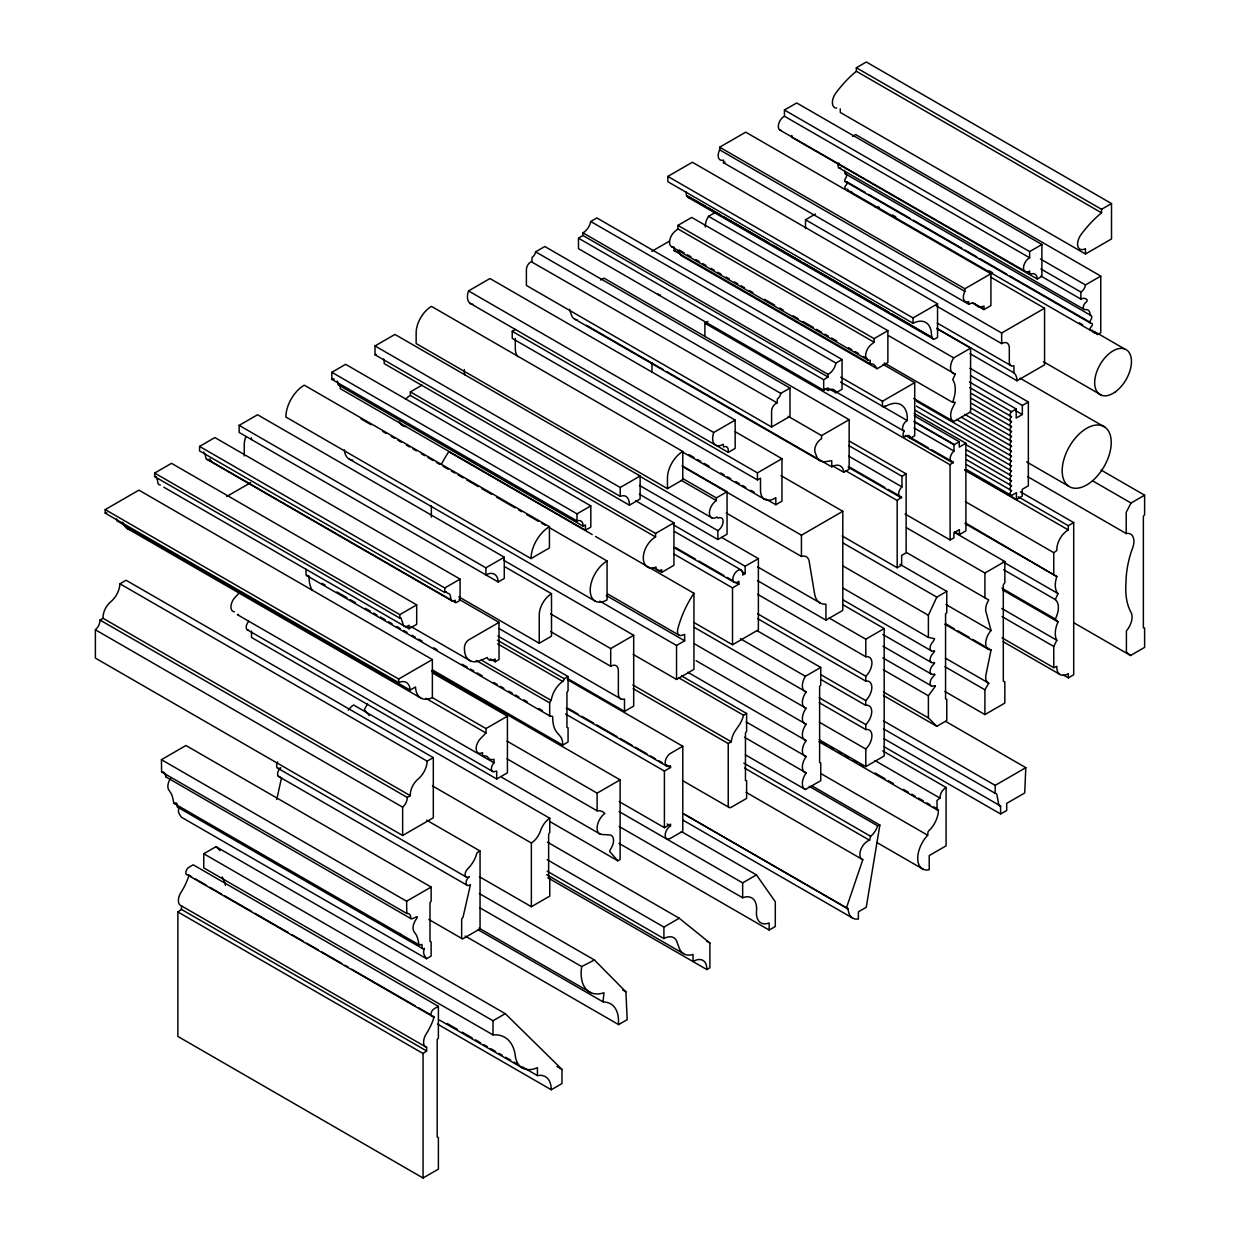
<?xml version="1.0" encoding="UTF-8"?>
<svg xmlns="http://www.w3.org/2000/svg" width="1240" height="1240" viewBox="0 0 1240 1240"><rect width="100%" height="100%" fill="white"/><g stroke="black" fill="none" stroke-linecap="round" stroke-linejoin="round"><path stroke-width="1.5" d="M465.171 936.014L618.62 1024.612L618.388 1018.474A37.789 21.809 -60 0 0 605.57 1002.199L603.028 1001.548L604.004 992.744A40.827 23.56 -60 0 1 581.684 966.58L479.942 907.835M879.873 825.08L877.626 825.824A13.144 7.595 -60 0 1 870.604 836.303L869.566 840.255A10.881 6.277 -60 0 0 860.699 849.958A10.881 6.277 -60 0 0 862.792 859.707L846.703 907.107A1.736 0.992 -60 0 0 847.587 908.61L848.408 910.888A21.22 12.245 -60 0 0 856.995 919.088L858.39 919.088L858.39 911.818L866.233 907.293L879.873 825.08L811.487 785.602M934.604 663.059L933.038 665.028A5.968 3.441 -60 0 0 930.093 671.367A5.968 3.441 -60 0 0 933.038 674.312L934.727 674.142M945.763 721.447L1025.821 767.668L1024.705 792.98L1006.71 803.365L1006.71 810.449L1000.587 813.982L883.826 746.573M934.836 674.653L933.038 676.777A5.968 3.441 -60 0 0 930.093 683.116A5.968 3.441 -60 0 0 933.038 686.061L935.146 685.751M882.771 750.929L946.074 787.478L946.074 845.851L929.21 855.585L929.21 869.736A23.111 13.345 -60 0 1 917.74 859.289A23.111 13.345 -60 0 1 927.675 835.233L928.001 832.087A2.124 1.225 -60 0 1 928.636 830.955L929.488 830.149A19.421 11.207 -60 0 0 938.401 809.58L937.177 809.937L818.927 741.659M935.301 686.278L928.388 695.779L928.388 717.898L936.804 726.299L946.771 720.548L946.771 699.314L945.562 698.926L945.562 613.986L946.771 612.607L946.771 591.371L900.07 564.417M906.533 552.529L988.745 600.005A12.121 6.99 -60 0 0 986.203 612.576L991.054 630.525A13.16 7.595 -60 0 0 985.691 643.359A13.16 7.595 -60 0 0 991.054 649.993L985.94 674.824A11.95 6.898 -60 0 0 988.745 683.163L984.916 689.796L984.916 714.581L1004.834 703.08L1004.834 681.845L1003.299 681.225L1003.299 584.784L1004.834 582.754L1004.834 561.519L954.785 532.626M705.389 206.243L687.162 196.168A4.2 2.418 -60 0 0 688.665 197.578M932.279 337.358L932.356 337.729A4.2 2.418 -60 0 0 934.882 338.923L937.548 337.42L937.548 303.8L692.37 162.239L667.849 176.406L667.849 181.707L913.027 323.268A27.528 15.888 -60 0 1 931.41 333.56L931.736 337.327L892.196 314.092M276.721 799.459L281.558 777.697M188.837 875.688L188.17 877.734A40.796 23.56 -60 0 1 181.443 891.715A10.835 6.262 -60 0 0 181.443 905.866L181.443 909.416L177.878 911.943L177.878 1036.438L423.057 1178L438.387 1169.149L438.387 1137.499L437.178 1136.909L437.178 1039.585L438.387 1038.206L438.387 1006.353L193.192 864.807L189.224 867.101A4.449 2.558 -60 0 0 185.861 872.077A4.449 2.558 -60 0 0 188.232 874.804A1.659 0.961 -60 0 1 188.837 875.688L434.031 1017.25L433.364 1019.28A40.796 23.56 -60 0 1 426.637 1033.276A10.835 6.262 -60 0 0 426.637 1047.428L426.637 1050.962L423.057 1053.504L423.057 1178M1063.331 674.979L1068.322 677.861L1068.322 673.615A15.934 9.191 -60 0 1 1056.837 666.361L1053.768 667.693L1053.768 646.458L1056.837 640.259A21.235 12.261 -60 0 1 1058.014 621.891L1055.302 619.039A18.554 10.71 -60 0 0 1055.302 599.571L1058.014 593.572A21.235 12.261 -60 0 1 1056.837 576.569L965.371 522.877M934.464 650.907L933.038 651.031A5.968 3.441 -60 0 1 930.093 648.086A5.968 3.441 -60 0 1 933.038 641.746L934.619 638.724L928.388 637.391L928.388 615.273L936.804 597.122L946.771 591.371M1144.613 495.194L1131.035 503.021L1126.215 512.306L1126.215 533.541A15.733 9.083 -60 0 1 1132.616 548.096L1130.818 553.164A82.103 47.399 -60 0 0 1126.013 582.614A74.26 42.873 -60 0 0 1130.896 612.095A14.679 8.479 -60 0 1 1126.401 630.912L1126.401 652.147L1130.539 655.495L1144.613 647.373L1144.613 627.905L1143.358 627.889L1143.358 516.398L1144.613 514.646L1144.613 495.194L1101.136 470.084M888.538 335.637L955.265 374.154L952.738 379.688A27.466 15.857 -60 0 1 952.738 401.822L955.265 402.411L953.141 406.627A13.129 7.579 -60 0 0 953.73 421.569L970.595 411.85L970.595 348.146L937.223 328.879M819.206 722.13L865.784 749.022A12.524 7.239 -60 0 0 871.875 736.855A12.524 7.239 -60 0 0 867.488 729.446L865.815 729.554L865.784 724.625L867.303 722.966A12.524 7.239 -60 0 0 871.736 711.543A12.524 7.239 -60 0 0 867.303 705.235L865.706 705.343L820.787 679.412M239.63 592.611L235.073 597.308A9.672 5.58 -60 0 0 230.95 606.531A9.672 5.58 -60 0 0 234.453 611.8M432.589 697.764L485.971 728.577L485.971 732.995L480.252 738.87A9.672 5.58 -60 0 0 476.238 749.782A9.672 5.58 -60 0 0 482.531 752.68L482.531 756.214A12.261 7.084 -60 0 1 488.281 757.764A12.261 7.084 -60 0 0 494.032 759.314L494.032 762.848A5.797 3.348 -60 0 0 491.396 769.001A5.797 3.348 -60 0 0 494.373 771.621L496.697 771.048L496.697 778.999L507.424 772.814L507.424 716.193L432.357 672.855M677.923 228.919L674.188 232.035A9.703 5.611 -60 0 0 669.523 242.172A9.703 5.611 -60 0 0 674.095 247.054L674.095 250.604L870.248 363.847A14.431 8.324 -60 0 1 875.223 365.986L877.145 368.714L887.871 362.514L887.871 330.662L691.718 217.419L677.923 225.386L677.923 228.919L874.076 342.178L870.341 345.278A9.703 5.611 -60 0 0 865.675 355.415A9.703 5.611 -60 0 0 870.248 360.313L870.248 363.847M828.072 390.507L828.072 387.856L823.67 390.228L578.476 248.667L578.476 238.188L582.893 235.476L582.893 232.81A10.602 6.123 -60 0 0 590.736 221.495L596.874 217.946L842.053 359.507L842.053 389.236L835.93 392.77A10.726 6.2 -60 0 0 828.072 390.507L824.74 388.585M823.67 390.228L823.67 379.75L828.072 377.022L828.072 374.372A10.602 6.123 -60 0 0 835.93 363.056L842.053 359.507M156.86 478.857L156.054 477.199A1.875 1.085 -60 0 0 155.976 476.842M531.913 261.315L532.13 257.377A5.348 3.085 -60 0 0 535.603 251.829L544.794 246.512L789.989 388.074L789.989 416.392L771.59 427.01L526.396 285.448L526.396 269.514A6.185 3.581 -60 0 1 531.247 261.702L777.108 402.861L777.403 398.877A5.348 3.085 -60 0 0 780.782 393.39L789.989 388.074M199.578 446.416L214.892 437.565L460.087 579.126L460.087 600.361L456.088 602.609A1.643 0.946 -60 0 1 455.282 601.865L455.189 600.222L454.072 600.811A5.006 2.899 -60 0 1 451.081 599.741L450.384 596.146A7.533 4.356 -60 0 0 448.601 593.464L448.338 593.371A6.2 3.581 -60 0 1 446.292 591.62L444.757 592.503L199.578 450.942L199.578 446.416L444.757 587.962L460.087 579.126M472.858 304.25A14.632 8.447 -60 0 1 468.518 290.92L489.971 278.535L735.165 420.096L735.165 448.4L728.268 452.383L470.1 303.335M836.582 108.128A11.067 6.386 -60 0 1 835.869 93.016A82.181 47.446 -60 0 1 856.36 71.285L856.36 67.751L866.326 62L1111.521 203.562L1111.521 238.948L1085.465 253.983L840.271 112.437L840.271 108.888M409.029 628.773L409.029 625.239L407.882 625.906A7.13 4.123 -60 0 1 402.861 623.534L401.249 618.76A1.875 1.085 -60 0 0 399.838 618.156L154.643 476.594L154.643 473.06L171.508 463.326L416.686 604.888L416.686 624.356L409.029 628.773L163.835 487.212M629.409 505.192A19.174 11.067 -60 0 0 627.673 498A14.679 8.479 -60 0 0 620.217 496.341L375.022 354.779L375.022 345.929L394.94 334.428L640.135 475.989L640.135 498.992L629.409 505.192L384.214 363.63A19.174 11.067 -60 0 0 383.672 359.026M722.409 160.301A9.362 5.41 -60 0 1 719.665 149.854L719.665 147.203L745.721 132.168L990.915 273.73L990.915 305.583L984.018 309.55L972.33 302.808M781.402 130.494A8.138 4.696 -60 0 1 778.519 124.481A8.138 4.696 -60 0 1 784.439 116.219L784.439 110.019L796.7 102.951L1041.895 244.497L1041.895 276.349L1037.291 279.015L792.096 137.454A11.3 6.526 -60 0 0 791.818 135.47M239.165 425.367L257.548 414.749L504.277 557.194L504.277 578.429L498.139 581.963L239.165 432.45L239.165 425.367L485.879 567.812L504.277 557.194M585.451 530.208L585.451 524.908L583.157 526.225A10.478 6.045 -60 0 0 577.019 520.924L331.839 379.363L331.839 372.295L345.619 364.328L590.814 505.889L590.814 527.124L585.451 530.208L340.256 388.663L340.256 385.113M410.146 690.091A18.46 10.649 -60 0 0 398.66 682.574L105.199 513.143L105.199 509.594L138.911 490.141L432.373 659.556L432.373 697.609A26.118 15.082 -60 0 1 415.509 686.991L410.146 690.091L116.684 520.661A18.46 10.649 -60 0 0 116.514 519.018M705.327 226.998A12.633 7.301 -60 0 1 708.536 216.318L714.674 212.784M600.718 279.992L603.957 278.117L849.152 419.678L849.152 469.216L843.789 472.316A16.91 9.765 -60 0 0 831.745 466.875L666.624 371.55M735.258 431.753L781.96 458.707L781.96 501.177L775.822 504.726L775.822 497.643A19.995 11.548 -60 0 1 760.492 490.219L760.492 478.175L757.439 479.942L512.244 338.396L512.244 331.312L515.514 329.422M226.749 496.465L250.651 482.67M651.775 251.333L669.523 241.087M852.515 136.323L855.585 134.54L1100.779 276.101L1100.779 332.723L1097.71 334.506A10.028 5.782 -60 0 0 1094.44 332.661A3.301 1.907 -60 0 1 1093.107 331.219A4.154 2.403 -60 0 0 1091.2 330.29A2.263 1.302 -60 0 1 1090.053 329.189A2.263 1.302 -60 0 1 1091.2 326.756A2.263 1.302 -60 0 0 1092.347 324.322A2.263 1.302 -60 0 0 1091.2 323.221A2.387 1.38 -60 0 1 1090.006 322.338A2.387 1.38 -60 0 1 1090.735 319.982A3.333 1.922 -60 0 0 1090.735 315.456A3.069 1.767 -60 0 1 1090.053 314.154A9.936 5.735 -60 0 0 1085.326 309.628A4.356 2.511 -60 0 1 1083.264 307.009A4.356 2.511 -60 0 1 1086.07 302.297A1.659 0.961 -60 0 0 1086.767 299.553L1086.581 299.321A11.284 6.51 -60 0 0 1080.846 299.103L1040.825 275.993M405.558 399.171A16.833 9.718 -60 0 1 410.363 395.421L410.363 391.887L422.065 385.129M119.908 583.777L126.046 580.243L433.303 757.625L433.303 817.796L402.643 835.481L95.387 658.099L95.387 629.781A8.401 4.851 -60 0 0 99.991 620.046L103.059 618.279A14.059 8.107 -60 0 1 111.399 601.214A16.259 9.377 -60 0 0 119.908 583.777L427.164 761.159L433.303 757.625M805.504 228.61L805.504 219.759L815.409 214.04M704.894 336.722L704.894 323.221L707.947 321.454M677.923 225.386L874.076 338.629L887.871 330.662M468.518 290.92L713.713 432.481L735.165 420.096M667.849 176.406L913.027 317.952L937.548 303.8M856.36 67.751L1101.554 209.312L1111.521 203.562M154.643 473.06L399.838 614.621L416.686 604.888M375.022 345.929L620.217 487.49L640.135 475.989M719.665 147.203L964.86 288.765L990.915 273.73M784.439 110.019L1029.634 251.581L1041.895 244.497M331.839 372.295L577.019 513.841L590.814 505.889M777.108 402.861L776.426 403.264A6.185 3.581 -60 0 0 771.59 411.075L771.59 427.01M426.545 958.737L424.375 955.296A9.067 5.239 -60 0 1 424.375 948.337A2.48 1.426 -60 0 1 422.282 947.902L421.91 944.43L419.818 944.957A1.628 0.946 -60 0 1 419.027 944.818L418.764 943.562A58.218 33.62 -60 0 0 416.532 935.316L414.191 931.86A10.277 5.937 -60 0 1 416.64 918.623C419.833 913.059 410.177 922.111 410.735 917.305A8.525 4.929 -60 0 0 406.798 913.493L161.619 771.947L161.433 759.671L185.953 745.504L431.132 887.065L431.132 901.216L430.001 902.457L430.001 941.393L431.132 941.92L431.132 956.071L426.545 958.737L181.35 817.176L179.196 813.735A9.067 5.239 -60 0 1 179.196 806.775A2.48 1.426 -60 0 1 177.088 806.357L176.87 803.535M531.03 558.573L549.429 547.956L549.429 526.721L304.234 385.16A26.086 15.066 -60 0 0 285.851 417.012L531.03 558.573A26.086 15.066 -60 0 1 549.429 526.721M667.461 488.622L682.775 479.771L682.775 451.469L431.458 306.373A21.669 12.509 -60 0 0 416.144 332.909L416.144 343.526L667.461 488.622L667.461 478.005A21.669 12.509 -60 0 1 682.775 451.469M955.265 374.154L953.033 373.442A12.633 7.301 -60 0 1 953.73 357.88L970.595 348.146M105.199 509.594L398.66 679.024L432.373 659.556M788.206 416.33L821.562 435.596L849.152 419.678M512.244 331.312L757.439 472.874L781.96 458.707M499.022 622.387L468.751 639.871A6.014 3.472 -60 0 0 464.55 646.396L464.519 646.738A25.885 14.942 -60 0 0 475.276 661.757A28.288 16.322 -60 0 0 480.81 660.378L487.258 657.495A9.285 5.363 -60 0 0 492.125 660.068L495.194 659.107L495.194 661.757L499.022 659.54L499.022 622.387L458.986 599.277M840.751 377.192L882.446 401.264L914.717 382.649L914.717 435.721L910.299 438.278A5.224 3.007 -60 0 0 906.285 436.17A4.247 2.449 -60 0 1 903.216 435.752A4.247 2.449 -60 0 1 904.177 431.195A6.092 3.518 -60 0 1 902.86 426.219A6.092 3.518 -60 0 1 907.246 420.577A30.411 17.562 -60 0 0 885.98 406.131L885.98 406.131M682.976 478.671L716.332 497.922L727.058 491.738L727.058 534.207L717.867 539.509L639.468 494.249M805.504 219.759L1001.657 333.002L1044.561 308.233L1044.561 364.854L1016.986 380.773L970.037 353.679M1080.846 299.103L1080.846 292.036A6.324 3.643 -60 0 0 1085.449 284.952L1100.779 276.101M410.363 391.887L655.557 533.433L673.94 522.831L673.94 565.285L661.679 572.369L653.341 567.548M458.785 596.796L539.245 643.235L551.505 636.167L551.505 593.697L504.571 566.603M551.242 1089.759A28.411 16.399 -60 0 0 537.447 1075.607L537.447 1067.64A35.743 20.646 -60 0 1 515.468 1057.116L515.298 1055.752A52.731 30.442 -60 0 0 493.009 1034.904L203.763 867.907L203.763 853.755L216.024 846.672L505.269 1013.669L561.968 1069.407L561.968 1083.574L551.242 1089.759L437.55 1024.116M913.973 421.709L953.994 444.819L959.264 441.781L959.264 447.082L965.882 443.269L965.913 530.844L959.404 534.595L954.413 531.712M969.974 368.28L1028.348 401.993L1028.348 485.786L1022.225 489.335L1022.225 496.124L1016.428 499.457L1016.428 492.668L1011.499 495.519A3.177 1.829 -60 0 1 1009.965 493.954A3.177 1.829 -60 0 1 1011.499 490.606A3.162 1.829 -60 0 1 1009.965 489.041A3.162 1.829 -60 0 1 1011.499 485.708A3.162 1.829 -60 0 1 1009.965 484.143A3.162 1.829 -60 0 1 1011.499 480.81A3.208 1.845 -60 0 1 1009.965 479.214A3.208 1.845 -60 0 1 1011.499 475.85A3.208 1.845 -60 0 1 1009.965 474.269A3.208 1.845 -60 0 1 1011.499 470.906A3.208 1.845 -60 0 1 1009.965 469.309A3.208 1.845 -60 0 1 1011.499 465.946A3.177 1.845 -60 0 1 1009.965 464.364A3.177 1.845 -60 0 1 1011.499 461.017A3.162 1.829 -60 0 1 1009.965 459.451A3.162 1.829 -60 0 1 1011.499 456.118A3.177 1.845 -60 0 1 1009.965 454.538A3.177 1.845 -60 0 1 1011.499 451.189A3.286 1.891 -60 0 1 1009.965 449.562A3.286 1.891 -60 0 1 1011.499 446.152A3.115 1.798 -60 0 1 1009.965 444.618A3.115 1.798 -60 0 1 1011.499 441.316A3.162 1.829 -60 0 1 1009.965 439.75A3.162 1.829 -60 0 1 1011.499 436.418A3.208 1.845 -60 0 1 1009.965 434.821A3.208 1.845 -60 0 1 1011.499 431.458A3.208 1.845 -60 0 1 1009.965 429.861A3.208 1.845 -60 0 1 1011.499 426.514A3.193 1.845 -60 0 1 1009.965 424.933A3.193 1.845 -60 0 1 1011.499 421.585A3.193 1.845 -60 0 1 1009.965 420.004A3.193 1.845 -60 0 1 1011.499 416.64A3.193 1.845 -60 0 1 1009.965 415.075A3.193 1.845 -60 0 1 1011.499 411.711L1016.211 408.999L1016.211 418.05L1022.334 414.517L1022.334 405.449L970.641 375.596M1022.334 405.449L1028.348 401.993M673.413 524.846L745.132 566.261L758.384 558.62L758.384 629.812L732.514 644.754L694.152 622.604M848.579 445.454L901.961 476.268L906.13 473.85L906.13 552.839L901.635 555.427L901.635 565.161L897.187 567.734L842.13 535.959M684.48 467.682L801.428 535.2L842.797 511.314L842.797 610.406L825.933 620.124L757.454 580.583M550.653 613.893L610.7 648.567L633.687 635.298L633.687 706.072L624.495 711.388L567.781 678.636M745.132 566.261L745.132 573.624L742.683 575.034A7.099 4.107 -60 0 0 738.42 570.168A7.099 4.107 -60 0 0 732.84 579.421A7.099 4.107 -60 0 0 738.885 581.327L738.885 584.164L732.514 587.853L674.126 554.14M562.697 745.101A21.917 12.648 -60 0 0 560.139 736.157L556.775 732.189A38.285 22.103 -60 0 1 552.73 717.34A2.294 1.317 -60 0 0 551.382 716.24A2.914 1.69 -60 0 1 549.677 715.031L549.677 702.894A2.216 1.286 -60 0 1 551.196 700.429A18.491 10.679 -60 0 1 562.697 681.411A2.433 1.411 -60 0 0 564.231 678.745L568.06 676.544L568.06 690.696L566.943 692.323L566.943 727.275L568.06 727.849L568.06 742.016L562.697 745.101L432.528 669.957M485.971 728.577L507.424 716.193M704.894 323.221L950.073 464.783L953.141 462.132A6.82 3.937 -60 0 1 950.197 458.164A6.82 3.937 -60 0 1 953.994 451.05L953.994 444.819M845.479 470.642L897.187 500.495L901.542 497.085A6.448 3.72 -60 0 1 898.644 493.597A6.448 3.72 -60 0 1 901.961 486.886L901.961 476.268M402.643 835.481L402.643 807.178A8.401 4.851 -60 0 0 407.247 797.444L410.316 795.677A14.059 8.107 -60 0 1 418.639 778.611A16.259 9.377 -60 0 0 427.164 761.159M599.819 601.168L676.544 645.466L684.635 640.786L684.635 634.415L681.892 635.345A7.921 4.573 -60 0 1 677.722 629.346A71.037 41.013 -60 0 1 693.951 593.293L595.541 536.486M633.175 654.394L676.544 679.443L693.951 669.383L693.951 593.293M905.06 513.98L950.104 539.974L953.901 537.788L953.901 532.812L959.404 529.635L959.404 534.595M480.05 850.996L476.982 852.763A20.584 11.889 -60 0 1 467.79 868.698A5.534 3.193 -60 0 0 465.186 875.378A5.534 3.193 -60 0 0 469.325 876.602A5.425 3.131 -60 0 0 466.1 883.5A5.425 3.131 -60 0 0 470.456 884.709L462.969 917.491A1.643 0.946 -60 0 0 461.652 919.755L461.652 937.424A2.263 1.302 -60 0 0 463.186 938.587L480.05 928.853L480.05 850.996L426.668 820.183M161.433 759.671L406.611 901.216L431.132 887.065M507.052 741.132L597.122 793.135L620.109 779.867L620.109 859.49L617.83 860.808L549.444 821.33M829.188 618.062L865.784 639.189L884.182 628.572L884.182 755.982L865.784 766.599L819.206 739.707M619.194 801.582L664.408 827.685L670.53 824.135L670.53 825.918A7.579 4.386 -60 0 0 665.167 835.202A7.579 4.386 -60 0 0 670.53 838.302L682.79 831.218L682.79 746.279L670.53 753.362A7.579 4.386 -60 0 0 665.167 762.646A7.579 4.386 -60 0 0 670.53 765.746L670.53 767.514L664.408 771.063L565.611 714.023M740.373 638.724L805.411 676.281L820.74 667.43L820.74 685.115L819.625 686.325L819.625 762.414L820.74 762.988L820.74 780.673L805.411 789.524L745.38 754.85M906.533 527.76L984.916 573.019L1004.834 561.519M1018.288 496.806L1068.322 525.698L1073.701 522.598L1073.701 674.777L1068.322 677.861M728.236 743.55L731.29 741.784A15.918 9.191 -60 0 1 736.142 729.476L738.606 725.958A19.809 11.439 -60 0 0 743.55 715.248L746.62 713.481L746.62 731.166L745.457 733.15L745.457 780.487L746.62 780.72L746.62 798.405L731.29 807.255A4.34 2.496 -60 0 1 728.236 805.488L728.236 743.55L633.159 688.665M965.371 501.642L1053.768 552.668L1056.837 550.498A15.872 9.161 -60 0 1 1068.322 529.929L1068.322 525.698M479.4 876.711L531.371 906.719L549.769 896.101L549.769 878.401L548.638 878.494L548.638 834.257L549.769 832.396L549.769 818.245L353.617 705.002A15.159 8.758 -60 0 0 348.208 710.179M438.387 1006.353L434.418 1008.647A4.449 2.558 -60 0 0 431.055 1013.623A4.449 2.558 -60 0 0 433.411 1016.366A1.659 0.961 -60 0 1 434.031 1017.25M203.763 853.755L493.009 1020.752L505.269 1013.669M547.165 859.677L663.912 927.086L679.241 918.236L709.9 943.005L709.9 967.774L706.831 969.541L547.925 877.796M619.163 811.58L742.652 882.88L756.447 874.913L775.294 901.744L775.294 926.513L769.172 930.062L618.977 843.34M946.074 787.478A8.277 4.774 -60 0 0 939.935 798.08L936.929 800.606L937.177 809.937M883.423 720.843L995.178 785.37L1025.821 767.668M618.62 1024.612L627.192 1019.652L625.906 991.845L594.425 959.993L479.338 893.544M581.684 966.58L594.425 959.993M211.358 460.831L210.893 461.048A1.643 0.946 -60 0 1 210.087 460.304L209.994 458.661M176.126 802.714L174.639 803.396A1.628 0.946 -60 0 1 173.848 803.257L173.569 802.016A58.218 33.62 -60 0 0 171.337 793.755L169.012 790.298A10.277 5.937 -60 0 1 170.639 778.178M885.624 405.805L883.593 406.643A1.566 0.899 -60 0 1 882.493 405.837L882.446 401.264M166.377 777.154L411.045 918.716M931.566 337.28L686.96 195.625M757.671 618.652L865.799 681.132L867.411 681.039A12.524 7.239 -60 0 1 871.798 688.433A12.524 7.239 -60 0 1 865.706 700.6L865.706 705.343M165.85 777.154L165.54 775.744A8.525 4.929 -60 0 0 164.858 773.357M686.386 195.719L686.232 192.014M934.464 662.548L933.038 662.687A5.968 3.441 -60 0 1 930.093 659.742A5.968 3.441 -60 0 1 933.038 653.403L934.604 651.279M856.36 71.285L1101.554 212.846A82.181 47.446 -60 0 0 1081.048 234.577A11.067 6.386 -60 0 0 1077.73 245.815A11.067 6.386 -60 0 0 1083.946 249.287L1085.465 248.682L1085.465 253.983M1040.422 258.959L1085.449 284.952M784.439 116.219L1029.634 257.781A8.138 4.696 -60 0 0 1023.496 267.949A8.138 4.696 -60 0 0 1029.634 271.048L1029.82 274.195M1040.825 268.925L1080.846 292.036M780.13 130.184L1030.285 274.211A11.3 6.526 -60 0 1 1037.291 279.015M838.86 167.834L1084.054 309.396M845.448 173.848L1091.03 315.565M864.947 192.278L846.61 181.691A2.263 1.302 -60 0 1 847.121 183.179A2.263 1.302 -60 0 1 846.005 185.194A2.263 1.302 -60 0 0 844.859 187.627A2.263 1.302 -60 0 0 846.005 188.744M868.295 194.215L909.99 218.287M913.322 220.208L961.698 248.14M965.03 250.062L976.702 256.804M980.034 258.726L1006.725 274.133M1010.058 276.055L1090.13 322.292M845.215 181.536L1090.394 323.097M892.49 214.97L895.823 216.892M989.226 270.816L992.558 272.738M1079.296 322.819L1082.629 324.74M1094.315 331.483L1124.339 348.812M1097.71 334.506L852.515 192.944A10.028 5.782 -60 0 0 851.152 191.549M990.915 277.264L1044.561 308.233M719.665 149.854L964.86 291.416A9.362 5.41 -60 0 0 968.688 301.599L968.688 304.25A13.098 7.564 -60 0 1 976.345 305.133A13.098 7.564 -60 0 0 984.018 306.017L984.018 309.55M974.284 303.614L984.281 309.396M723.494 160.037L723.494 162.688L968.688 304.25M1043.429 361.692L1101.802 395.389M936.277 305.877L1001.657 343.62A10.649 6.154 -60 0 1 1009.313 348.037L1009.313 361.94A8.045 4.65 -60 0 0 1013.917 365.738L1013.917 372.822A19.096 11.021 -60 0 1 1016.986 380.773M937.285 323.082L1011.065 365.676M936.789 328.29L1013.917 372.822M1020.055 378.2L1105.119 427.304A34.674 20.026 -60 0 1 1091.51 481.616A34.674 20.026 -60 0 1 1063.471 460.97A34.674 20.026 -60 0 1 1105.119 427.304M708.722 208.165L720.394 214.908M723.726 216.829L768.769 242.823M772.101 244.761L800.466 261.129M803.799 263.05L888.863 312.17M688.076 197.439L933.255 339.001M708.536 216.318L953.73 357.88M969.51 382.029L1016.211 408.999M1015.668 410.657L1022.334 414.517M969.788 387.639L1011.499 411.711M971.462 393.529L1011.499 416.64M971.462 398.459L1011.499 421.585M971.462 403.387L1011.499 426.514M971.462 408.347L1011.499 431.458M1092.58 480.825L1131.035 503.021M884.415 363.01L952.801 402.489M969.788 412.346L1011.499 436.418M883.02 364.343L914.717 382.649M964.782 414.346L1011.499 441.316M679.132 249.969L684.154 252.867M687.503 254.804L690.866 256.742M695.888 259.64L699.251 261.578M702.6 263.515L705.947 265.453M710.985 268.351L714.333 270.289M717.681 272.226L721.044 274.164M726.067 277.062L729.414 279M734.452 281.914L737.8 283.836M741.163 285.774L744.511 287.711M749.534 290.625L752.897 292.547M764.63 299.336L774.69 305.133M779.712 308.047L783.076 309.969M793.135 315.781L798.157 318.68M803.195 321.594L813.254 327.406M816.602 329.329L821.624 332.243M824.988 334.18L828.336 336.118M831.684 338.04L836.721 340.954M848.455 347.727L851.803 349.665M855.166 351.602L858.514 353.54M863.536 356.438L866.899 358.376M671.693 246.76L867.845 360.003M877.145 368.714L680.993 255.471L679.071 252.743A14.431 8.324 -60 0 0 678.792 252.356M961.449 417.26L1011.499 446.152M956.443 419.414L1011.499 451.189M1026.581 461.885L1068.276 485.956M913.694 398.459L953.73 421.569M916.422 401.233L1011.499 456.118M916.422 406.131L1011.499 461.017M590.736 221.495L835.93 363.056M914.748 410.099L1011.499 465.946M1027.557 476.579L1126.215 533.541M914.19 413.416L965.882 443.269M966.456 444.896L1011.499 470.906M914.221 415.772L959.264 441.781M966.456 449.857L1011.499 475.85M914.391 421.461L954.413 444.571M582.893 232.81L828.072 374.372M840.519 382.06L907.246 420.577M966.456 454.801L1011.499 480.81M582.893 235.476L828.072 377.022M913.973 427.939L953.994 451.05M966.456 459.699L1011.499 485.708M1020.318 491.784L1073.701 522.598M578.476 238.188L823.67 379.75M966.456 464.597L1011.499 490.606M832.459 389.794L904.177 431.195M829.25 388.926L835.93 392.77M966.456 469.526L1011.499 495.519M909.773 437.085L928.125 447.686M931.457 449.608L953.141 462.132M905.293 435.38L953.141 463.016M964.72 469.619L1016.428 499.457M964.922 470.239L1068.322 529.929M535.603 251.829L780.782 393.39M849.416 441.114L906.13 473.85M848.579 456.072L901.961 486.886M965.092 523.606L1056.837 576.569M849.834 467.232L884.864 487.46M888.197 489.382L901.542 497.085M848.176 467.154L901.542 497.969M1002.974 561.798L1058.014 593.572M832.118 465.574L843.789 472.316M586.551 325.329L663.276 369.613M574.492 318.974L819.687 460.536M1003.594 569.718L1055.302 599.571M1073.685 622.666L1130.539 655.495M1001.935 588.21L1055.302 619.039M1002.974 590.116L1058.014 621.891M780.983 475.618L842.797 511.314M1001.796 608.484L1056.837 640.259M1002.06 616.606L1053.768 646.458M843.402 543.197L936.804 597.122M689.083 454.646L694.09 457.529M697.423 459.466L700.771 461.389M704.103 463.311L709.11 466.193M720.781 472.936L724.114 474.874M727.446 476.796L730.794 478.718M735.8 481.6L739.133 483.538M742.466 485.46L745.798 487.382M750.804 490.281L754.137 492.203M765.808 498.945L775.822 504.726M682.651 452.026L764.367 499.209M946.012 604.531L991.054 630.525M1002.06 637.841L1053.768 667.693M1003.222 641.716L1059.937 674.452M682.031 465.729L727.058 491.738M946.012 623.984L954.351 628.804M957.683 630.726L969.37 637.468M972.702 639.39L984.374 646.133M987.707 648.071L991.054 649.993M944.849 624.216L988.218 649.264M843.309 566.153L928.388 615.273M681.303 480.361L716.332 500.588A10.308 5.952 -60 0 0 709.435 513.407A10.308 5.952 -60 0 0 717.092 516.956A2.341 1.349 -60 0 0 718.239 517.979L720.068 517.607A7.595 4.386 -60 0 1 722.998 522.815A7.595 4.386 -60 0 1 717.867 530.658L717.867 539.509M726.253 513.019L801.428 556.435A14.555 8.401 -60 0 1 809.317 562.247L814.634 594.007A27.59 15.918 -60 0 0 825.933 604.206L825.933 620.124M843.309 588.271L928.388 637.391M638.445 475.463L711.837 517.839M945.376 658.13L988.745 683.163M842.843 599.741L931.41 650.861M639.468 485.398L717.867 530.658M842.596 604.562L884.182 628.572M721.68 537.432L758.384 558.62M944.896 666.686L984.916 689.796M882.88 634.508L931.41 662.517M757.702 566.913L820.632 603.245M635.577 500.681L673.94 522.831M883.035 646.211L931.41 674.142M674.607 531.542L741.318 570.059M741.799 571.687L745.132 573.624M944.896 691.471L984.916 714.581M882.88 657.866L931.41 685.89M757.671 594.317L865.799 656.75A12.524 7.239 -60 0 1 871.937 662.935A12.524 7.239 -60 0 1 865.799 676.203L865.799 681.132M675.505 547.568L695.516 559.132M698.849 561.054L723.881 575.5M727.214 577.421L732.22 580.32M735.553 582.242L738.885 584.164M410.363 395.421L655.557 536.982A16.833 9.718 -60 0 0 643.296 558.465A20.739 11.966 -60 0 0 655.991 567.083A7.859 4.542 -60 0 0 661.679 569.718L661.679 572.369M673.956 547.538L734.003 582.196M883.345 669.786L928.388 695.779M757.671 613.784L865.799 676.203M883.345 691.904L928.388 717.898M883.438 695.485L936.804 726.299M583.157 526.225L337.962 384.679A10.478 6.045 -60 0 0 337.28 381.052M592.208 534.548L448.756 451.732A71.037 41.013 -60 0 0 441.921 463.341M757.361 630.835L820.74 667.43M820.787 674.668L865.706 700.6M361.119 418.981L371.163 424.762M382.865 431.536L386.214 433.457M391.236 436.356L394.584 438.293M397.932 440.231L401.279 442.153M406.286 445.052L409.634 446.989M412.982 448.927L416.33 450.849M421.352 453.747L424.7 455.685M428.048 457.607L433.07 460.505M436.403 462.443L439.75 464.38M443.099 466.302L448.121 469.2M451.469 471.138L454.817 473.075M458.164 474.998L463.186 477.896M466.535 479.834L478.237 486.591M481.585 488.529L491.629 494.326M496.651 497.225L515.05 507.842M518.398 509.779L521.745 511.702M526.768 514.6L538.47 521.374M541.818 523.296L545.166 525.233M548.514 527.171L607.073 560.976L607.073 599.896A23.839 13.764 -60 0 1 590.209 590.178A23.839 13.764 -60 0 1 607.073 560.976M883.423 728.81L995.178 793.321A4.728 2.728 -60 0 1 996.976 795.01L998.727 804.388A4.588 2.651 -60 0 0 1000.587 806.015L1000.587 813.982M819.206 697.732L865.784 724.625M694.431 627.44L806.186 691.951A11.982 6.913 -60 0 0 806.186 708.319A11.486 6.634 -60 0 0 806.186 724.253A11.982 6.913 -60 0 0 806.186 740.621A11.486 6.634 -60 0 0 806.186 756.539A11.982 6.913 -60 0 0 806.186 772.908A12.54 7.239 -60 0 0 805.411 789.524M883.826 738.606L1000.587 806.015M819.237 702.662L865.815 729.554M694.431 643.808L806.186 708.319M607.646 593.96L679.365 635.376M606.236 595.525L684.635 640.786M874.99 760.57L939.935 798.08M349.2 459.079L595.154 601.09M696.105 660.688L806.186 724.253M821.826 742.264L826.816 745.147M830.149 747.069L833.482 749.007M838.473 751.889L841.805 753.812M845.138 755.734L848.47 757.656M853.461 760.538L856.793 762.461M860.126 764.382L863.459 766.304M875.115 773.032L885.112 778.813M888.445 780.735L893.435 783.618M903.433 789.384L908.424 792.267M911.757 794.189L915.089 796.111M918.422 798.033L923.413 800.932M926.745 802.854L930.077 804.776M933.41 806.698L936.743 808.62M503.579 560.186L633.687 635.298M687.766 672.25L806.186 740.621M681.566 675.924L746.62 713.481M678.513 677.691L743.55 715.248M746.139 721.882L806.186 756.539M821.082 773.698L927.675 835.233M744.465 737.273L806.186 772.908M550.653 631.594L610.7 666.268A10.742 6.2 -60 0 1 618.357 670.607L618.357 693.687A11.114 6.417 -60 0 0 624.495 699.004L624.495 711.388M809.24 786.346L877.626 825.824M632.88 684.976L731.29 741.784M743.845 763.111L870.604 836.303M876.804 842.471L923.428 869.395M744.465 768.04L869.566 840.255M210.381 460.954L455.561 602.516M206.863 459.358L452.058 600.919M498.914 628.479L620.667 698.771M497.969 636.074L568.06 676.544M567.254 679.582L682.79 746.279M497.473 640.212L564.231 678.745M497.612 643.824L562.697 681.411M746.046 792.298L862.792 859.707M490.188 658.874L495.194 661.757M568.385 708.552L578.429 714.349M581.777 716.286L593.511 723.044M596.859 724.982L616.947 736.576M620.294 738.513L632.013 745.287M635.376 747.208L647.094 753.982M650.442 755.919L655.464 758.818M658.812 760.755L662.16 762.678M665.508 764.615L670.53 767.514M566.277 708.118L666.748 766.119M481.104 659.959L551.196 700.429M476.238 660.501L549.677 702.894M682.434 780.518L729.136 807.473M410.812 626.464L470.534 660.936M321.935 583.265L325.267 585.202M336.954 591.945L346.967 597.726M350.3 599.649L355.306 602.547M365.32 608.329L370.326 611.212M373.659 613.134L377.007 615.071M380.339 616.993L385.346 619.892M388.678 621.814L392.026 623.736M397.032 626.634L400.365 628.556M403.697 630.478L407.046 632.415M412.052 635.298L415.385 637.236M418.717 639.158L422.065 641.08M433.736 647.822L437.085 649.76M462.117 664.206L467.124 667.105M470.456 669.027L473.789 670.949M477.137 672.886L482.143 675.769M493.83 682.511L497.163 684.433M500.495 686.371L503.843 688.293M508.85 691.192L512.182 693.114M515.514 695.036L518.863 696.973M523.869 699.856L527.202 701.778M538.889 708.536L542.221 710.458M306.544 575.5L550.188 716.162M684.433 814.199L848.113 908.703M683.116 813.641L848.253 909.091M431.629 671.042L620.109 779.867M682.79 820.027L852.918 918.251M681.349 831.56L756.447 874.913M667.182 823.98L670.53 825.918M425.925 698.337L485.971 732.995M127.162 528.457L420.624 697.888M507.052 758.833L597.122 810.821A22.754 13.144 -60 0 1 603.803 812.51L604.779 813.487L602.981 815.037A12.57 7.254 -60 0 0 597.107 827.297A12.57 7.254 -60 0 0 601.726 834.443L609.879 834.97A10.85 6.262 -60 0 1 610.545 849.199L609.584 851.369L617.83 860.808M619.163 826.476L742.652 897.76A23.576 13.609 -60 0 1 756.509 910.935A21.53 12.431 -60 0 0 769.172 922.979L769.172 930.062M494.032 762.848L237.351 614.653A12.261 7.084 -60 0 1 238.529 614.374M247.69 630.029L492.869 771.59M501.782 777.294L600.191 834.117M496.697 778.999L251.503 637.453L251.503 631.082M547.476 842.162L679.241 918.236M706.568 941.067L709.9 943.005M432.466 785.912L531.371 843.014L531.371 906.719M547.165 871.178L663.912 938.587A19.778 11.424 -60 0 1 677.35 943.066L679.303 948.305A27.652 15.965 -60 0 0 693.036 954.505L693.036 961.574A18.941 10.928 -60 0 1 706.831 969.541M103.059 618.279L410.316 795.677M546.732 874.68L683.504 953.653M99.991 620.046L407.247 797.444M95.387 629.781L402.643 807.178M277.497 768.04L465.992 876.866M278.396 776.318L466.891 885.143M622.573 989.923L625.906 991.845M479.043 928.125L590.798 992.651M478.221 929.798L603.322 1002.029M428.823 919.445L462.195 938.711M173.941 803.349L419.244 944.973M255.921 851.074L259.253 853.012M397.699 932.929L401.032 934.851M412.703 941.594L416.036 943.532M177.615 807.193L422.809 948.74M556.946 1066.509L561.968 1069.407M447.16 1023.48L457.188 1029.277M462.21 1032.16L472.239 1037.957M475.587 1039.895L480.593 1042.778M483.941 1044.716L487.289 1046.653M490.637 1048.575L495.643 1051.474M498.992 1053.411L502.339 1055.333M505.672 1057.271L510.694 1060.154M514.042 1062.091L517.39 1064.029M522.396 1066.912L537.447 1075.607M188.232 874.804L191.565 876.742M194.897 878.664L206.569 885.407M209.917 887.329L221.588 894.071M224.921 895.993L251.612 911.4M254.944 913.337L288.3 932.588M291.632 934.51L303.32 941.253M306.652 943.191L318.324 949.918M321.656 951.855L341.682 963.402M345.014 965.34L348.347 967.262M351.679 969.184L415.075 1005.779M418.407 1007.702L430.079 1014.444M439.596 1020.133L523.187 1068.399M181.443 905.866L426.637 1047.428M181.443 909.416L426.637 1050.962M177.878 911.943L423.057 1053.504M216.024 846.672L220.069 850.655M369.288 715.449L364.389 709.822L365.366 707.637A10.85 6.262 -60 0 0 367.49 703.514M157.403 479.089L157.666 481.972A7.13 4.123 -60 0 0 160.301 485.026M406.611 901.216L406.798 913.493M950.073 464.783L950.104 539.974M865.784 639.189L865.799 656.75M1101.554 209.312L1101.554 212.846M1053.768 552.668L1053.768 573.903M1029.634 251.581L1029.634 257.781M1001.657 333.002L1001.657 343.62M995.178 785.37L995.178 793.321M984.916 573.019L984.916 597.788M964.86 288.765L964.86 291.416M913.027 317.952L913.027 323.268M897.187 500.495L897.187 567.734M874.076 338.629L874.076 342.178M865.784 748.898L865.784 766.599M831.745 466.875L831.745 460.691L825.933 461.606A23.514 13.578 -60 0 1 817.393 458.443L814.897 451.81A18.988 10.959 -60 0 1 814.835 448.462L815.44 446.385A9.905 5.72 -60 0 1 821.562 438.696L821.562 435.596M801.428 535.2L801.428 556.435M757.439 472.874L757.439 479.942M742.652 882.88L742.652 897.76M732.514 587.853L732.514 644.754M728.268 452.383L728.268 450.616A7.44 4.293 -60 0 0 723.556 446.943L723.153 444.292A14.632 8.447 -60 0 1 713.713 432.481M716.332 497.922L716.332 500.588M676.544 645.466L676.544 679.443M664.408 771.063L664.408 827.685M663.912 927.086L663.912 938.587M655.557 533.433L655.557 536.982M651.992 362.778L651.992 372.372M620.217 487.49L620.217 496.341M610.7 648.567L610.7 666.268M597.122 793.135L597.122 810.821M577.019 513.841L577.019 520.924M539.245 643.235L539.245 614.932A17.345 10.013 -60 0 1 551.505 593.697M515.313 338.442L515.313 348.657A19.995 11.548 -60 0 0 517.948 356.639M493.009 1020.752L493.009 1034.904M485.879 567.812L485.879 574.895A17.856 10.308 -60 0 1 498.139 581.963M444.757 587.962L444.757 592.503M431.35 505.796L431.35 517.111M399.838 614.621L399.838 618.156M398.66 679.024L398.66 682.574M306.017 569.144L306.017 574.353A2.914 1.69 -60 0 0 307.721 575.562A2.294 1.317 -60 0 1 308.094 575.468M244.249 455.933L244.249 444.618A17.345 10.013 -60 0 1 245.892 436.589M375.022 354.779A14.679 8.479 -60 0 1 376.17 354.408M875.006 206.863A26.009 15.019 -60 0 1 879.145 207.266M806.186 691.951A12.478 7.208 -60 0 1 805.411 676.281M531.371 843.014A15.33 8.851 -60 0 0 540.625 830.568A15.159 8.758 -60 0 1 549.769 818.245M279.883 768.273A5.534 3.193 -60 0 1 276.815 767.002A5.534 3.193 -60 0 1 277.714 761.933M279.992 776.751A5.425 3.131 -60 0 1 277.589 773.528A5.425 3.131 -60 0 1 280.829 767.777M161.619 771.947A8.525 4.929 -60 0 1 164.161 772.551M308.915 575.903A2.294 1.317 -60 0 1 309.086 576.678A38.285 22.103 -60 0 0 312.341 590.411M248.403 630.168A5.797 3.348 -60 0 1 246.202 626.944A5.797 3.348 -60 0 1 248.853 621.287M849.927 191.146A10.028 5.782 -60 0 0 849.245 191.115A3.301 1.907 -60 0 1 847.928 189.658A4.154 2.403 -60 0 0 847.618 189.162M846.331 181.629A2.263 1.302 -60 0 0 846.005 181.66A2.387 1.38 -60 0 1 844.812 180.776A2.387 1.38 -60 0 1 845.541 178.436A3.333 1.922 -60 0 0 845.541 173.894A3.069 1.767 -60 0 1 844.859 172.593A9.936 5.735 -60 0 0 844.455 170.469M840.782 167.989A9.936 5.735 -60 0 0 840.131 168.067A4.356 2.511 -60 0 1 838.86 163.029M660.455 294.965A4.247 2.449 -60 0 1 657.851 293.586M569.625 309.334A18.988 10.959 -60 0 0 569.702 310.248L572.214 316.882A23.514 13.578 -60 0 0 577.39 320.06M465.418 375.317A10.308 5.952 -60 0 1 464.396 369.582M405.976 426.545A20.739 11.966 -60 0 1 399.233 421.957M352.687 460.164A23.839 13.764 -60 0 1 344.333 449.825M130.588 529.728A26.118 15.082 -60 0 1 122.76 522.195M105.199 513.143A18.46 10.649 -60 0 1 106.686 512.585M723.494 162.688A13.098 7.564 -60 0 1 725.043 162.022M674.095 250.604A14.431 8.324 -60 0 1 675.118 250.573M677.365 251.178A14.431 8.324 -60 0 1 677.753 251.426M222.177 876.974A52.731 30.442 -60 0 1 225.478 885.453M154.643 476.594A1.875 1.085 -60 0 1 155.605 476.424M331.839 379.363A10.478 6.045 -60 0 1 334.335 378.99M251.271 437.782A17.856 10.308 -60 0 1 251.426 439.534M204.802 453.298A7.533 4.356 -60 0 1 205.189 454.584L205.887 458.18A5.006 2.899 -60 0 0 208.444 459.42M203.654 452.026A7.533 4.356 -60 0 1 203.887 452.182M1115.38 391.84A26.009 15.019 -60 0 0 1127.718 350.812A26.009 15.019 -60 0 0 1096.113 373.674A26.009 15.019 -60 0 0 1115.38 391.84"/></g></svg>
